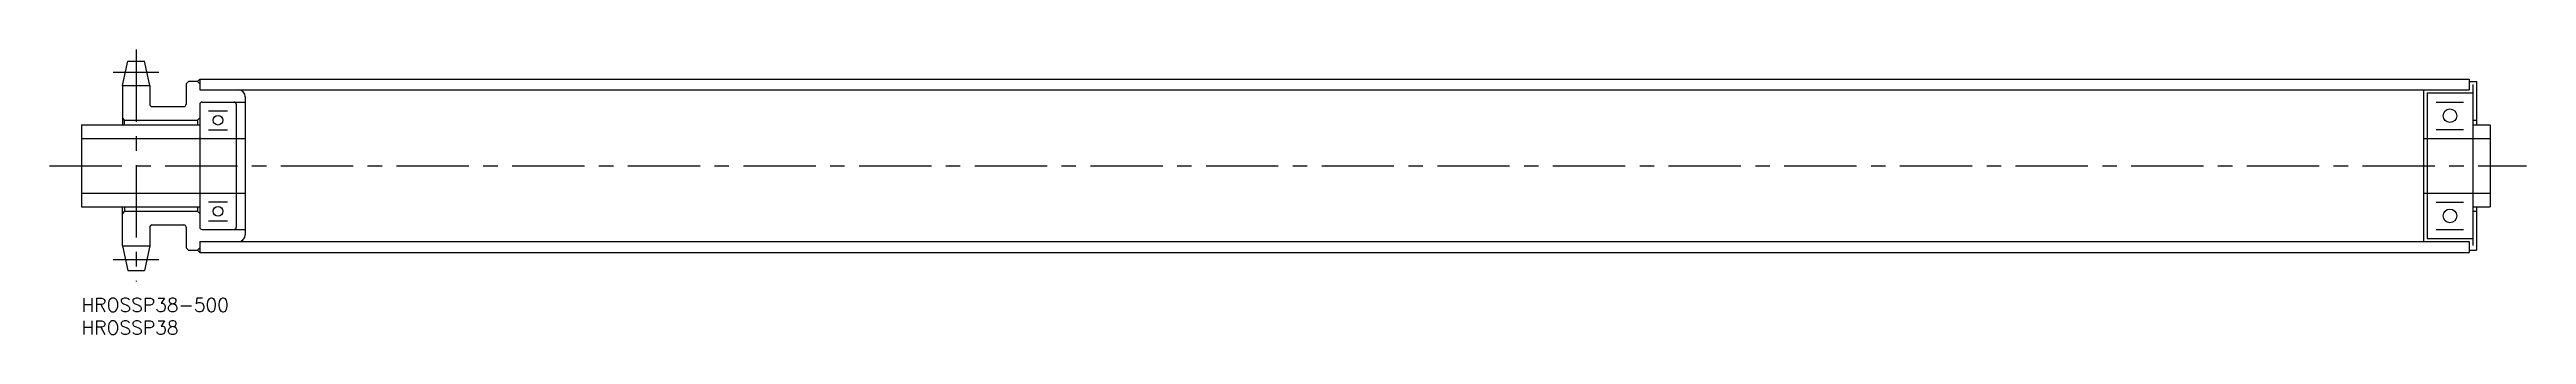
# Model space of a CAD drawing. Extents: x -7 to 537, y -8 to 55.
import ezdxf

# ---------------------------------------------------------------- set-up
doc = ezdxf.new("R2010")
doc.units = 0
doc.header["$LTSCALE"] = 0.5
doc.linetypes.add('CENTER', pattern=[50.8, 31.75, -6.35, 6.35, -6.35])
for name, color, linetype in [('MSM_CENTER', 1, 'CENTER'), ('MSM_CONTINUOUS', 7, 'CONTINUOUS'), ('MSM_PART_NUMBER', 7, 'CONTINUOUS')]:
    doc.layers.add(name, color=color, linetype=linetype)
doc.styles.get("Standard").update_dxf_attribs({"font": 'txt.shx', "height": 3, "bigfont": 'bigfont.shx'})

# ---------------------------------------------------------------- blocks, each defined once
blk = doc.blocks.new('*U3')
at = {"layer": 'MSM_PART_NUMBER'}
blk.add_text('HROSSP38-500', height=3, dxfattribs=at).set_placement((0, -3))
blk = doc.blocks.new('*U4')
at = {"layer": 'MSM_PART_NUMBER'}
blk.add_text('HROSSP38', height=3, dxfattribs=at).set_placement((0, -8))

msp = doc.modelspace()

# ---------------------------------------------------------------- linework, layer by layer
at = {"layer": 'MSM_CENTER'}
for p, q in [((12, 54.58), (12, 3.66)), ((7, 49.6), (17, 49.6)), ((-7, 29.05), (537, 29.05)), ((7, 8.5), (17, 8.5))]:
    msp.add_line(p, q, dxfattribs=at)
at = {"layer": 'MSM_CONTINUOUS'}
for p, q in [((9, 46.65), (10.18, 52.05)), ((10.18, 52.05), (13.82, 52.05)), ((15, 46.65), (13.82, 52.05)), ((9, 46.65), (15, 46.65)), ((9, 46.65), (9, 38.05)), ((15, 46.65), (15, 42.55)), ((23.5, 47.55), (23, 47.05)), ((23, 47.05), (23, 42.55)), ((25.5, 47.55), (23.5, 47.55)), ((25.5, 47.55), (26, 48.1)), ((26, 47.05), (25.5, 47.55)), ((26, 48.1), (26, 45.7)), ((26, 48.1), (524.4, 48.1)), ((26, 45.7), (524.4, 45.7)), ((36, 44.2), (36, 13.9)), ((514.4, 45.7), (514.4, 35)), ((515.2, 45.05), (525.2, 45.05)), ((515.2, 45.05), (515.2, 35)), ((524.4, 48.1), (524.4, 45.7)), ((524.4, 47.55), (526, 47.55)), ((525.2, 46.9), (525.2, 35)), ((526, 47.55), (526, 38.05)), ((9.5, 39.05), (9, 39.55)), ((9.5, 38.05), (9.5, 39.05)), ((9.5, 39.05), (25.5, 39.05)), ((15.5, 42.05), (22.5, 42.05)), ((26, 39.55), (25.5, 39.05)), ((25.5, 39.05), (25.5, 38.05)), ((26, 42.55), (26, 15.55)), ((26.5, 43.05), (36, 43.05)), ((27.9, 41.15), (32.1, 41.15)), ((34, 42.55), (34, 15.55)), ((517.2, 43.05), (523.2, 43.05)), ((525.2, 39.05), (526, 39.05)), ((0, 38.05), (0, 20.05)), ((0, 38.05), (26, 38.05)), ((0, 35.05), (36, 35.05)), ((27.9, 36.95), (32.1, 36.95)), ((514.4, 35.05), (529, 35.05)), ((514.4, 35), (514.4, 12.4)), ((515.2, 35), (515.2, 13.05)), ((517.2, 37.05), (523.2, 37.05)), ((525.2, 38.05), (528.97, 38.05)), ((525.2, 35), (525.2, 23.1)), ((529, 38.05), (529, 20.05)), ((0, 23.05), (36, 23.05)), ((514.4, 23.05), (529, 23.05)), ((525.2, 23.1), (525.2, 11.54)), ((0, 20.05), (26, 20.05)), ((9, 11.45), (9, 20.05)), ((9.5, 19.05), (9, 18.55)), ((9.5, 20.05), (9.5, 19.05)), ((9.5, 19.05), (25.5, 19.05)), ((25.5, 20.05), (25.5, 19.05)), ((26, 18.55), (25.5, 19.05)), ((27.9, 21.15), (32.1, 21.15)), ((27.9, 16.95), (32.1, 16.95)), ((517.2, 21.05), (523.2, 21.05)), ((525.2, 20.05), (529, 20.05)), ((525.2, 19.05), (526, 19.05)), ((526, 20.05), (526, 10.55)), ((9, 11.45), (15, 11.45)), ((9, 11.45), (10.18, 6.05)), ((15, 11.45), (13.82, 6.05)), ((15, 15.55), (15, 11.45)), ((15.46, 16.05), (22.5, 16.05)), ((23, 15.55), (23, 11.05)), ((23, 11.05), (23.5, 10.55)), ((25.5, 10.55), (26, 11.05)), ((26, 12.4), (26, 10)), ((26, 12.4), (524.4, 12.4)), ((26.5, 15.05), (36, 15.05)), ((515.2, 13.05), (525.2, 13.05)), ((517.2, 15.05), (523.2, 15.05)), ((524.4, 12.4), (524.4, 10)), ((10.18, 6.05), (13.82, 6.05)), ((23.5, 10.55), (25.5, 10.55)), ((25.5, 10.55), (26, 10)), ((26, 10), (524.4, 10)), ((524.4, 10.55), (526, 10.55))]:
    msp.add_line(p, q, dxfattribs=at)
for centre, radius in [((30, 39.05), 1.05), ((520.2, 40.05), 1.5), ((30, 19.05), 1.05), ((520.2, 18.05), 1.5)]:
    msp.add_circle(centre, radius, dxfattribs=at)
for centre, radius, start, end in [((34.5, 44.2), 1.5, 0, 90), ((15.5, 42.55), 0.5, 180, 270), ((22.5, 42.55), 0.5, 270, 0), ((26.5, 42.55), 0.5, 90, 180), ((33.5, 42.55), 0.5, 0, 90), ((15.5, 15.55), 0.5, 90, 180), ((22.5, 15.55), 0.5, 0, 90), ((26.5, 15.55), 0.5, 180, 270), ((33.5, 15.55), 0.5, 270, 0), ((34.5, 13.9), 1.5, 270, 0)]:
    msp.add_arc(centre, radius, start, end, dxfattribs=at)

# ---------------------------------------------------------------- block references
for name in ['*U3', '*U4']:
    msp.add_blockref(name, (0, 0), dxfattribs=at)

doc.saveas('drawing.dxf')
